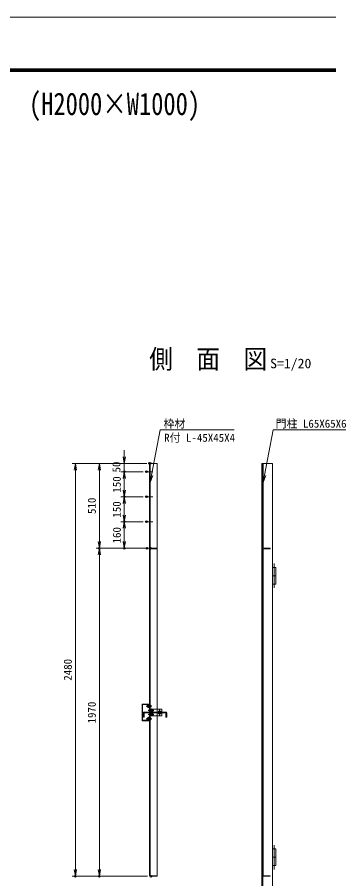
# Model space of a CAD drawing. Units: millimetres, scale not verified. Extents: x -5936 to 5936, y -4198 to 4197.
# Drawn here: x -2354 to -484, y -978 to 4197 of the extents above; entities that cross this region are included whole.
import ezdxf
from ezdxf.enums import TextEntityAlignment as Align

# ---------------------------------------------------------------- set-up
doc = ezdxf.new("R2010")
doc.units = ezdxf.units.MM
doc.header["$LTSCALE"] = 20
doc.header["$PDMODE"] = 32
doc.header["$PDSIZE"] = 10
doc.layers.add('0-0_D-TTL-TXT', color=7, linetype='Continuous')
doc.layers.add('0-D_Defpoints', color=7, linetype='Continuous')
for name, color, linetype, lineweight in [('0-1_D-STR1', 1, 'Continuous', 9), ('0-4_D-STR3', 3, 'Continuous', 9), ('0-A_D-TTL', 2, 'Continuous', 9), ('0-B_D-STR-TXT', 7, 'Continuous', 9), ('0-C_0', 7, 'Continuous', 9)]:
    doc.layers.add(name, color=color, linetype=linetype, lineweight=lineweight)
doc.styles.add('ＭＳ ゴシック', font='')
doc.styles.get('ＭＳ ゴシック').set_extended_font_data('MS Gothic')

# ---------------------------------------------------------------- blocks, each defined once
blk = doc.blocks.new('_OPEN')
at = {"layer": '0-C_0'}
blk.add_line((-20, 3.333), (0, 0), dxfattribs=at)
blk.add_lwpolyline([(-20, -3.333), (0, 0), (-20, 0)], dxfattribs=at)

msp = doc.modelspace()

# ---------------------------------------------------------------- linework, layer by layer
at = {"layer": '0-1_D-STR1'}
for p, q in [((-1556.26, 1517.41), (-1556.26, 1006.94)), ((-886.53, 1517.41), (-886.53, -1292.59)), ((-886.53, 1517.41), (-821.53, 1517.41)), ((-881.53, -956.96), (-881.53, 1517.41)), ((-878.16, 1517.41), (-878.16, 1006.94)), ((-821.53, 1517.41), (-821.53, -1292.59)), ((-1540.27, 1467.41), (-1578.32, 1467.41)), ((-1540.27, 1317.41), (-1578.32, 1317.41)), ((-1540.27, 1167.41), (-1578.32, 1167.41)), ((-1559.64, 987.41), (-1559.64, 1002.41)), ((-1559.64, 962.41), (-1559.64, 1001.79)), ((-1556.26, -919.84), (-1556.26, 998.41)), ((-1556.26, 964.66), (-1556.26, 998.41)), ((-1554.01, 1007.41), (-1514.64, 1007.41)), ((-1550.64, 1004.04), (-1516.89, 1004.04)), ((-1514.64, 1007.41), (-1514.64, 1006.29)), ((-881.53, 987.41), (-881.53, 1002.41)), ((-881.53, 962.41), (-881.53, 1001.79)), ((-878.16, -919.84), (-878.16, 998.41)), ((-878.16, 964.66), (-878.16, 998.41)), ((-875.91, 1007.41), (-836.53, 1007.41)), ((-872.53, 1004.04), (-838.78, 1004.04)), ((-836.53, 1007.41), (-836.53, 1006.29)), ((-1559.64, 962.41), (-1558.51, 962.41)), ((-881.53, 962.41), (-880.41, 962.41)), ((-1559.64, 71.41), (-1559.64, 23.06)), ((-1555.14, 71.41), (-1555.14, 23.06)), ((-1559.64, 18.56), (-1559.64, -28.59)), ((-1555.14, 18.56), (-1555.14, -28.59)), ((-1559.64, -917.59), (-1559.64, -956.96)), ((-1559.64, -917.59), (-1558.51, -917.59)), ((-1559.64, -917.59), (-1559.64, -956.96)), ((-1559.64, -917.59), (-1558.51, -917.59)), ((-1556.26, -919.84), (-1556.26, -953.59)), ((-1556.26, -919.84), (-1556.26, -953.59)), ((-881.53, -917.59), (-880.41, -917.59)), ((-881.53, -917.59), (-880.41, -917.59)), ((-881.53, -917.59), (-881.53, -956.96)), ((-881.53, -917.59), (-881.53, -956.96)), ((-878.16, -919.84), (-878.16, -953.59)), ((-878.16, -919.84), (-878.16, -953.59)), ((-1559.64, -942.59), (-1559.64, -957.59)), ((-1554.01, -962.59), (-1514.64, -962.59)), ((-1554.01, -962.59), (-1514.64, -962.59)), ((-1551.2, -962.59), (-1523.07, -962.59)), ((-1550.64, -959.21), (-1516.89, -959.21)), ((-1550.64, -959.21), (-1516.89, -959.21)), ((-1514.64, -962.59), (-1514.64, -961.46)), ((-1514.64, -962.59), (-1514.64, -961.46)), ((-881.53, -942.59), (-881.53, -957.59)), ((-880.53, -960.16), (-880.53, -1292.59)), ((-875.91, -962.59), (-836.53, -962.59)), ((-875.91, -962.59), (-836.53, -962.59)), ((-873.09, -962.59), (-844.97, -962.59)), ((-872.53, -959.21), (-838.78, -959.21)), ((-872.53, -959.21), (-838.78, -959.21)), ((-836.53, -962.59), (-836.53, -961.46)), ((-836.53, -962.59), (-836.53, -961.46))]:
    msp.add_line(p, q, dxfattribs=at)
msp.add_lwpolyline([(-1559.64, -956.96), (-1559.64, 1517.41), (-1514.64, 1517.41), (-1514.64, -962.59)], dxfattribs=at)
for centre, radius, start, end in [((-1554.01, 1001.79), 5.62, 90, 180), ((-1550.64, 998.41), 5.62, 90, 180), ((-1516.89, 1006.29), 2.25, 270, 0), ((-875.91, 1001.79), 5.62, 90, 180), ((-872.53, 998.41), 5.62, 90, 180), ((-838.78, 1006.29), 2.25, 270, 0), ((-1558.51, 964.66), 2.25, 270, 0), ((-880.41, 964.66), 2.25, 270, 0), ((-1558.51, -919.84), 2.25, 0, 90), ((-1558.51, -919.84), 2.25, 0, 90), ((-880.41, -919.84), 2.25, 0, 90), ((-880.41, -919.84), 2.25, 0, 90), ((-1554.01, -956.96), 5.62, 180, 270), ((-1554.01, -956.96), 5.62, 180, 270), ((-1550.64, -953.59), 5.62, 180, 270), ((-1550.64, -953.59), 5.62, 180, 270), ((-1516.89, -961.46), 2.25, 0, 90), ((-1516.89, -961.46), 2.25, 0, 90), ((-875.91, -956.96), 5.62, 180, 270), ((-875.91, -956.96), 5.62, 180, 270), ((-872.53, -953.59), 5.62, 180, 270), ((-872.53, -953.59), 5.62, 180, 270), ((-838.78, -961.46), 2.25, 0, 90), ((-838.78, -961.46), 2.25, 0, 90)]:
    msp.add_arc(centre, radius, start, end, dxfattribs=at)
at = {"layer": '0-4_D-STR3'}
for p, q in [((-821.53, 792.41), (-821.53, 892.41)), ((-801.53, 892.41), (-821.53, 892.41)), ((-811.53, 769.58), (-811.53, 916.02)), ((-801.53, 792.41), (-801.53, 892.41)), ((-801.53, 842.41), (-821.53, 842.41)), ((-801.53, 792.41), (-821.53, 792.41)), ((-1604.64, -24.59), (-1604.64, 67.41)), ((-1601.64, -24.59), (-1601.64, 67.41)), ((-1563.64, 71.41), (-1600.64, 71.41)), ((-1563.64, 68.41), (-1600.64, 68.41)), ((-1546.56, 58.91), (-1579.33, 58.91)), ((-1570.64, 62.91), (-1574.34, 62.91)), ((-1574.34, 54.91), (-1574.34, 62.91)), ((-1570.64, 54.91), (-1574.34, 54.91)), ((-1570.64, 64.79), (-1569.5, 66.75)), ((-1570.64, 53.03), (-1570.64, 64.79)), ((-1570.64, 53.03), (-1569.5, 51.07)), ((-1569.5, 66.75), (-1564.24, 66.75)), ((-1569.5, 62.91), (-1564.24, 62.91)), ((-1569.5, 54.91), (-1564.24, 54.91)), ((-1564.24, 50.51), (-1564.24, 67.31)), ((-1564.24, 67.31), (-1562.64, 67.31)), ((-1562.64, 67.41), (-1562.64, 46.41)), ((-1562.64, 50.51), (-1562.64, 67.31)), ((-1559.64, 71.41), (-1555.14, 71.41)), ((-1559.64, 67.41), (-1559.64, 46.41)), ((-1607.08, 6.41), (-1599.19, 6.41)), ((-1597.14, -6.94), (-1597.14, 18.06)), ((-1592.64, 18.06), (-1592.64, -6.94)), ((-1592.14, 23.06), (-1505.84, 23.06)), ((-1592.14, 18.56), (-1505.84, 18.56)), ((-1569.5, 51.07), (-1564.24, 51.07)), ((-1534.99, 33.91), (-1568.78, 33.91)), ((-1534.99, 8.91), (-1568.78, 8.91)), ((-1564.24, 50.51), (-1562.64, 50.51)), ((-1562.64, 46.41), (-1559.64, 46.41)), ((-1559.64, 26.41), (-1550.64, 26.41)), ((-1559.64, 16.41), (-1550.64, 16.41)), ((-1550.64, 41.41), (-1555.14, 41.41)), ((-1550.64, 1.41), (-1555.14, 1.41)), ((-1550.64, 42.31), (-1550.64, 25.51)), ((-1549.04, 42.31), (-1550.64, 42.31)), ((-1550.64, 23.06), (-1550.64, 41.41)), ((-1549.04, 25.51), (-1550.64, 25.51)), ((-1550.64, 1.41), (-1550.64, 18.56)), ((-1549.04, 17.31), (-1550.64, 17.31)), ((-1549.04, 42.31), (-1549.04, 25.51)), ((-1543.77, 37.91), (-1549.04, 37.91)), ((-1543.77, 29.91), (-1549.04, 29.91)), ((-1549.04, 0.51), (-1549.04, 17.31)), ((-1543.77, 16.75), (-1549.04, 16.75)), ((-1543.77, 12.91), (-1549.04, 12.91)), ((-1543.77, 4.91), (-1549.04, 4.91)), ((-1543.77, 1.07), (-1549.04, 1.07)), ((-1542.64, 14.79), (-1543.77, 16.75)), ((-1542.64, 3.03), (-1543.77, 1.07)), ((-1485.14, 41.41), (-1543.57, 41.41)), ((-1485.14, 1.41), (-1543.57, 1.41)), ((-1542.64, 37.91), (-1538.94, 37.91)), ((-1542.64, 29.91), (-1538.94, 29.91)), ((-1542.64, 3.03), (-1542.64, 14.79)), ((-1542.64, 12.91), (-1538.94, 12.91)), ((-1542.64, 4.91), (-1538.94, 4.91)), ((-1538.94, 37.91), (-1538.94, 29.91)), ((-1538.94, 4.91), (-1538.94, 12.91)), ((-1477.55, 21.41), (-1521.36, 21.41)), ((-1505.84, 23.06), (-1505.84, 18.56)), ((-1499.34, 4.92), (-1499.34, 37.91)), ((-1461.84, 18.56), (-1492.84, 18.56)), ((-1485.14, 41.41), (-1485.14, 23.06)), ((-1485.14, 18.56), (-1485.14, 1.41)), ((-1461.34, 18.06), (-1461.34, -6.94)), ((-1456.84, -6.94), (-1456.84, 18.06)), ((-1563.64, -25.59), (-1600.64, -25.59)), ((-1563.64, -28.59), (-1600.64, -28.59)), ((-1592.64, -6.94), (-1597.14, -6.94)), ((-1546.56, -16.09), (-1579.33, -16.09)), ((-1570.64, -12.09), (-1574.34, -12.09)), ((-1574.34, -12.09), (-1574.34, -20.09)), ((-1570.64, -20.09), (-1574.34, -20.09)), ((-1569.5, -12.09), (-1564.24, -12.09)), ((-1569.5, -20.09), (-1564.24, -20.09)), ((-1564.24, -7.69), (-1564.24, -24.49)), ((-1564.24, -7.69), (-1562.64, -7.69)), ((-1564.24, -24.49), (-1562.64, -24.49)), ((-1562.64, -24.59), (-1562.64, -3.59)), ((-1562.64, -3.59), (-1559.64, -3.59)), ((-1562.64, -3.59), (-1559.64, -3.59)), ((-1562.64, -24.59), (-1562.64, -3.59)), ((-1562.64, -7.69), (-1562.64, -24.49)), ((-1559.64, -24.59), (-1559.64, -3.59)), ((-1559.64, -24.59), (-1559.64, -3.59)), ((-1559.64, -28.59), (-1555.14, -28.59)), ((-1461.34, -6.94), (-1456.84, -6.94)), ((-811.53, -774.76), (-811.53, -921.2)), ((-821.53, -797.59), (-821.53, -897.59)), ((-801.53, -797.59), (-821.53, -797.59)), ((-801.53, -797.59), (-801.53, -897.59)), ((-801.53, -847.59), (-821.53, -847.59)), ((-801.53, -897.59), (-821.53, -897.59))]:
    msp.add_line(p, q, dxfattribs=at)
for points in [[(-1549.04, 0.51), (-1550.64, 0.51), (-1550.64, 17.31)], [(-1542.64, 39.79), (-1543.77, 41.75), (-1549.04, 41.75)], [(-1542.64, 39.79), (-1542.64, 28.03), (-1543.77, 26.07), (-1549.04, 26.07)], [(-1461.84, 23.06), (-1492.84, 23.06), (-1492.84, 18.56)], [(-1570.64, -10.21), (-1569.5, -8.25), (-1564.24, -8.25)], [(-1570.64, -10.21), (-1570.64, -21.97), (-1569.5, -23.93), (-1564.24, -23.93)]]:
    msp.add_lwpolyline(points, dxfattribs=at)
msp.add_circle((-1499.34, 21.41), 6.5, dxfattribs=at)
for centre, radius, start, end in [((-1600.64, 67.41), 4, 90, 180), ((-1600.64, 67.41), 1, 90, 180), ((-1567.41, 58.91), 8, 150, 210), ((-1568.68, 64.69), 1.96, 177.032, 245.05701), ((-1568.68, 53.13), 1.96, 114.94299, 182.968), ((-1563, 58.91), 7.63, 148.40741, 211.59259), ((-1563.64, 67.41), 4, 0.00001, 89.99999), ((-1563.64, 67.41), 1, 0.00001, 89.99999), ((-1559.87, 58.91), 9.41, 300.21596, 59.78404), ((-1592.14, 18.06), 5, 90, 180.00001), ((-1592.14, 18.06), 0.5, 90, 180.00001), ((-1554.9, 33.91), 9.41, 120.21596, 239.78404), ((-1554.9, 8.91), 9.41, 120.21596, 239.78404), ((-1550.27, 33.91), 7.63, 328.40741, 31.59259), ((-1550.27, 8.91), 7.63, 328.40741, 31.59259), ((-1544.59, 39.69), 1.96, 294.94299, 2.968), ((-1544.59, 28.13), 1.96, 357.032, 65.05701), ((-1544.59, 14.69), 1.96, 294.94299, 2.968), ((-1544.59, 3.13), 1.96, 357.032, 65.05701), ((-1545.86, 33.91), 8, 330, 30), ((-1545.86, 8.91), 8, 330, 30), ((-1499.34, 21.41), 9, 10.54217, 169.45783), ((-1499.34, 21.41), 9, 198.48396, 341.51602), ((-1461.84, 18.06), 5, 359.99999, 90), ((-1461.84, 18.06), 0.5, 359.99999, 90), ((-1600.64, -24.59), 4, 179.99999, 270), ((-1600.64, -24.59), 1, 179.99999, 270), ((-1567.41, -16.09), 8, 150, 210), ((-1568.68, -10.31), 1.96, 177.032, 245.05701), ((-1568.68, -21.87), 1.96, 114.94299, 182.968), ((-1563, -16.09), 7.63, 148.40741, 211.59259), ((-1563.64, -24.59), 4, 270, 359.99998), ((-1563.64, -24.59), 1, 270, 359.99998), ((-1559.87, -16.09), 9.41, 300.21596, 59.78404)]:
    msp.add_arc(centre, radius, start, end, dxfattribs=at)
at = {"layer": '0-A_D-TTL'}
for points in [[(-5935.95, 4197.49), (5936.05, 4197.49), (5936.05, -4197.71), (-5935.95, -4197.71)], [(-5554.35, 3886.55), (5554.45, 3886.55), (5554.45, -3886.78), (-5554.35, -3886.78)], [(-5550.82, 3883.02), (5550.92, 3883.02), (5550.92, -3883.25), (-5550.82, -3883.25)], [(-5547.28, 3879.49), (5547.38, 3879.49), (5547.38, -3879.71), (-5547.28, -3879.71)], [(-5543.75, 3875.95), (5543.85, 3875.95), (5543.85, -3876.18), (-5543.75, -3876.18)], [(-5540.22, 3872.42), (5540.32, 3872.42), (5540.32, -3872.65), (-5540.22, -3872.65)]]:
    msp.add_lwpolyline(points, close=True, dxfattribs=at)
at = {"layer": '0-B_D-STR-TXT'}
for p, q in [((-1540.05, 1445.73), (-1557.65, 1398.19)), ((-861.49, 1445.73), (-879.08, 1398.19))]:
    msp.add_line(p, q, dxfattribs=at)
for points in [[(-1556.42, 1448.87), (-1557.65, 1398.19), (-1548.24, 1447.3), (-1496.16, 1719.06), (-1488.96, 1719.06), (-1051.95, 1719.06)], [(-877.86, 1448.87), (-879.08, 1398.19), (-869.67, 1447.3), (-817.6, 1719.06), (-810.4, 1719.06), (-377.96, 1719.06)]]:
    msp.add_lwpolyline(points, dxfattribs=at)
at = {"layer": '0-C_0'}
for p, q in [((-1711.24, 1557.41), (-1711.24, 1597.41)), ((-1579.64, 1517.41), (-2025.14, 1517.41)), ((-1579.64, 1517.41), (-1881.18, 1517.41)), ((-1576.26, 1517.41), (-1731.24, 1517.41)), ((-1711.24, 1517.41), (-1711.24, 1467.41)), ((-2005.14, 1477.41), (-2005.14, -922.59)), ((-1861.18, 1477.41), (-1861.18, 1047.41)), ((-1598.32, 1467.41), (-1731.24, 1467.41)), ((-1598.32, 1467.41), (-1731.24, 1467.41)), ((-1711.24, 1427.41), (-1711.24, 1387.41)), ((-1711.24, 1427.41), (-1711.24, 1357.41)), ((-1598.32, 1317.41), (-1731.24, 1317.41)), ((-1598.32, 1317.41), (-1731.24, 1317.41)), ((-1711.24, 1277.41), (-1711.24, 1207.41)), ((-1598.32, 1167.41), (-1731.24, 1167.41)), ((-1598.32, 1167.41), (-1731.24, 1167.41)), ((-1711.24, 1127.41), (-1711.24, 1047.41)), ((-1574.01, 1007.41), (-1881.18, 1007.41)), ((-1594.01, 1007.41), (-1881.18, 1007.41)), ((-1574.01, 1007.41), (-1731.24, 1007.41)), ((-1861.18, 967.41), (-1861.18, -922.59)), ((-1571.2, -962.59), (-2025.14, -962.59)), ((-1571.2, -962.59), (-1881.18, -962.59))]:
    msp.add_line(p, q, dxfattribs=at)
at = {"layer": '0-D_Defpoints'}
for p in [(-1559.64, 1517.41), (-1556.26, 1517.41), (-1711.24, 1467.41), (-1578.32, 1467.41), (-1711.24, 1317.41), (-1578.32, 1317.41), (-1711.24, 1167.41), (-1578.32, 1167.41), (-1861.18, 1007.41), (-1711.24, 1007.41), (-1574.01, 1007.41), (-1554.01, 1007.41), (-2005.14, -962.59), (-1861.18, -962.59), (-1551.2, -962.59)]:
    msp.add_point(p, dxfattribs=at)

# ---------------------------------------------------------------- block references
at = {"layer": '0-C_0', "xscale": 2, "yscale": 2}
for p, rotation in [((-1711.24, 1517.41), 270), ((-2005.14, 1517.41), 90), ((-1861.18, 1517.41), 90), ((-1711.24, 1467.41), 90), ((-1711.24, 1467.41), 90), ((-1711.24, 1317.41), 270), ((-1711.24, 1317.41), 90), ((-1711.24, 1167.41), 270), ((-1711.24, 1167.41), 90), ((-1861.18, 1007.41), 270), ((-1711.24, 1007.41), 270), ((-1861.18, 1007.41), 90), ((-2005.14, -962.59), 270), ((-1861.18, -962.59), 270)]:
    msp.add_blockref('_OPEN', p, dxfattribs=dict(at, rotation=rotation))

# ---------------------------------------------------------------- texts
at = {"layer": '0-0_D-TTL-TXT', "style": 'ＭＳ ゴシック'}
for s, height, width, p in [('片開門扉  3型\u3000(H2000×W1000) ', 134.8, 0.8, (-3386.18, 3569.56)), ('側\u3000面\u3000図', 115.4, 0.9, (-1561.72, 2051.63)), ('S=1/20', 57.77, 1.05, (-836.27, 2071.72))]:
    msp.add_text(s, height=height, dxfattribs=dict(at, width=width)).set_placement(p, align=Align.BOTTOM_LEFT)
at = {"layer": '0-B_D-STR-TXT', "style": 'ＭＳ ゴシック'}
for s, p in [('枠材', (-1476.06, 1717.31)), ('門柱 L65X65X6', (-803.09, 1717.81)), ('R付 L-45X45X4', (-1472.01, 1632.94))]:
    msp.add_text(s, height=48.09, dxfattribs=at).set_placement(p, align=Align.BOTTOM_LEFT)
at = {"layer": '0-C_0', "style": 'ＭＳ ゴシック'}
for s, p in [('50', (-1720.37, 1463)), ('150', (-1717.99, 1341.76)), ('510', (-1867.93, 1213.54)), ('150', (-1717.99, 1191.76)), ('160', (-1717.99, 1036.76)), ('2480', (-2011.89, 212.16)), ('1970', (-1867.93, -44.49))]:
    msp.add_text(s, height=48.09, rotation=90, dxfattribs=at).set_placement(p, align=Align.BOTTOM_LEFT)

doc.saveas('drawing.dxf')
